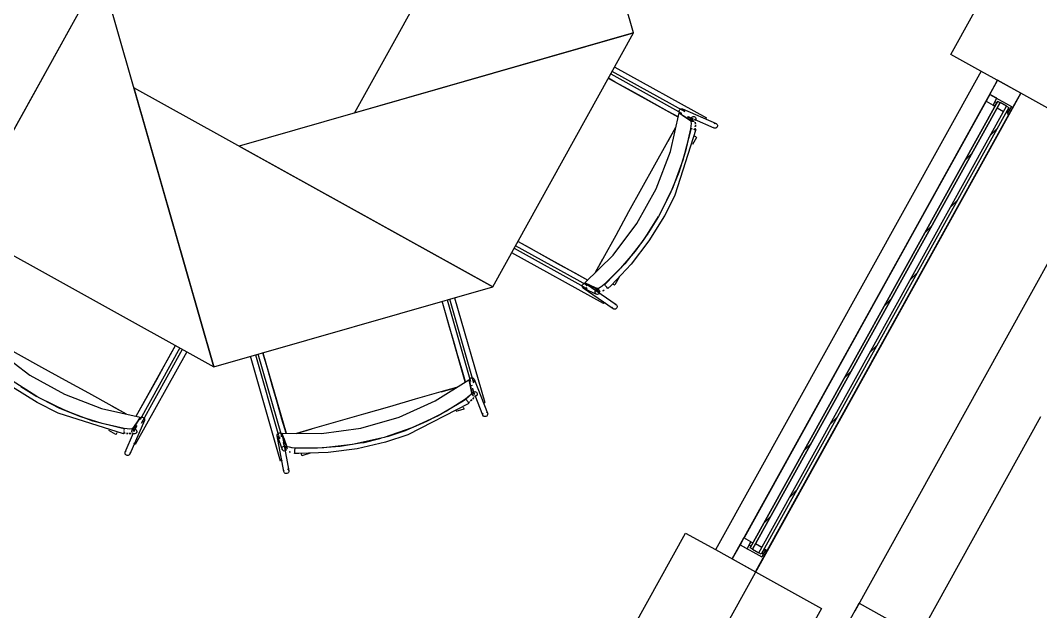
# Model space of a CAD drawing. Header units: metres. Extents: x 3.2 to 22.3, y 0.7 to 22.8.
# Drawn here: x 20.843 to 21.724, y 15.84 to 16.351 of the extents above; entities that cross this region are included whole.
import ezdxf

# ---------------------------------------------------------------- set-up
doc = ezdxf.new("R2010")
doc.units = ezdxf.units.M
for name, color, linetype in [('ARREDI', 9, 'Continuous'), ('INFISSI_VETRATE', 4, 'Continuous'), ('PARETI_STRUTTURE', 7, 'Continuous')]:
    doc.layers.add(name, color=color, linetype=linetype)

msp = doc.modelspace()

# ---------------------------------------------------------------- linework, layer by layer
at = {"layer": 'ARREDI'}
for points in [[(21.13166, 16.27088), (21.37254, 16.33994), (21.30347, 16.58081)], [(20.96283, 16.48315), (20.72195, 16.41409), (20.79102, 16.17322)], [(20.91251, 16.39237), (20.79102, 16.17322), (21.01017, 16.05173)], [(21.03189, 16.24228), (21.25104, 16.12079), (21.37253, 16.33994)], [(20.94111, 16.2926), (21.01017, 16.05172), (21.25104, 16.12079)]]:
    msp.add_lwpolyline(points, close=True, dxfattribs=at)
for points in [[(21.41103, 16.26742), (21.4019, 16.27248), (21.39061, 16.27874), (21.3793, 16.28501), (21.36798, 16.29129), (21.35668, 16.29755), (21.35083, 16.30079)], [(21.68613, 16.2836), (21.68009, 16.28695), (21.68681, 16.29908)], [(21.70679, 16.28801), (21.68682, 16.29908)], [(21.6801, 16.28695), (21.67679, 16.28099)], [(21.68009, 16.28694), (21.6989, 16.27652)], [(21.69663, 16.26968), (21.70679, 16.28801)], [(21.67679, 16.28099), (21.68283, 16.27764), (21.68442, 16.2805)], [(21.68283, 16.27764), (21.68614, 16.2836)], [(21.68283, 16.27764), (21.68454, 16.27669)], [(21.68613, 16.27956), (21.68442, 16.2805)], [(21.68454, 16.2767), (21.68613, 16.27956)], [(21.68896, 16.27978), (21.68647, 16.2753)], [(21.69446, 16.27673), (21.68895, 16.27978)], [(21.69197, 16.27226), (21.69446, 16.27673)], [(21.69889, 16.27652), (21.69546, 16.27032)], [(21.34123, 16.11925), (21.33583, 16.12165), (21.33044, 16.12408), (21.35477, 16.14815), (21.37547, 16.17546), (21.39209, 16.20544), (21.40429, 16.23747), (21.4118, 16.27086), (21.41672, 16.26758), (21.42162, 16.26428), (21.42198, 16.26347), (21.42212, 16.26178), (21.42201, 16.25949), (21.42166, 16.25707)], [(21.41406, 16.27056), (21.4118, 16.27087)], [(21.41268, 16.27069), (21.41216, 16.27123), (21.41187, 16.27193), (21.41184, 16.27268), (21.41205, 16.2734), (21.41251, 16.274), (21.41313, 16.27441)], [(21.41313, 16.27441), (21.41385, 16.27459), (21.4146, 16.2745), (21.41483, 16.27441), (21.41484, 16.27441), (21.41526, 16.27416), (21.41577, 16.27362), (21.41606, 16.27293), (21.4161, 16.27218)], [(21.41917, 16.26797), (21.42055, 16.26705), (21.42412, 16.26463)], [(21.42496, 16.26374), (21.42424, 16.26356), (21.42351, 16.26364), (21.42298, 16.26389), (21.42284, 16.26397), (21.42235, 16.2645), (21.42208, 16.26518), (21.42205, 16.26592), (21.42227, 16.26664), (21.42273, 16.26724), (21.42335, 16.26766)], [(21.42336, 16.26765), (21.42408, 16.26783), (21.42481, 16.26775), (21.42534, 16.26751), (21.42548, 16.26741), (21.42594, 16.26694), (21.42597, 16.26689), (21.42624, 16.26621), (21.42627, 16.26547), (21.42605, 16.26475), (21.42559, 16.26415)], [(21.68646, 16.27531), (21.69198, 16.27225)], [(21.6961, 16.27481), (21.69418, 16.27135)], [(21.69418, 16.27134), (21.69559, 16.27057)], [(21.69546, 16.27033), (21.69663, 16.26967)], [(21.6956, 16.27057), (21.69751, 16.27403)], [(21.69752, 16.27403), (21.6961, 16.27481)], [(21.33927, 16.13283), (21.34622, 16.14537), (21.35737, 16.16548), (21.36856, 16.18567), (21.37977, 16.2059), (21.39097, 16.22609), (21.40212, 16.24621), (21.40906, 16.25874)], [(21.4023, 16.24655), (21.40907, 16.25875)], [(21.42163, 16.2643), (21.42199, 16.26352), (21.42214, 16.26187), (21.42203, 16.25961), (21.42167, 16.25708)], [(21.42595, 16.26126), (21.42581, 16.26294)], [(21.42582, 16.26297), (21.42596, 16.26133)], [(21.42584, 16.25896), (21.42589, 16.26011)], [(21.42591, 16.26034), (21.42586, 16.25907)], [(21.43501, 16.26583), (21.43469, 16.26525)], [(21.4354, 16.26654), (21.43526, 16.26628), (21.43501, 16.26584)], [(21.43542, 16.26658), (21.43543, 16.26659)], [(21.44199, 16.26182), (21.44271, 16.26199), (21.44346, 16.26191), (21.44369, 16.26182), (21.4437, 16.26182), (21.44412, 16.26157), (21.44463, 16.26103), (21.44492, 16.26034), (21.44496, 16.25959), (21.44474, 16.25886), (21.44428, 16.25827), (21.44367, 16.25785)], [(21.42167, 16.25707), (21.41736, 16.23808), (21.41153, 16.21949), (21.40421, 16.20142), (21.39671, 16.18649)], [(21.42164, 16.25692), (21.41733, 16.23797), (21.41151, 16.21941), (21.40421, 16.20138), (21.39672, 16.18649)], [(21.42338, 16.25697), (21.42276, 16.25708), (21.4223, 16.25716), (21.42208, 16.2572)], [(21.42412, 16.25685), (21.42485, 16.25672), (21.42551, 16.25661)], [(21.42685, 16.24984), (21.42661, 16.24996), (21.42619, 16.2502), (21.42561, 16.25052), (21.42497, 16.25088)], [(21.4255, 16.25661), (21.42566, 16.25768)], [(21.42566, 16.25768), (21.42551, 16.25661)], [(21.426, 16.25652), (21.42628, 16.25648), (21.42632, 16.25647), (21.42631, 16.25647)], [(21.44367, 16.25785), (21.44294, 16.25767), (21.44219, 16.25777), (21.44197, 16.25785), (21.44196, 16.25785), (21.44154, 16.2581), (21.44103, 16.25864)], [(21.3855, 16.16761), (21.394, 16.18158)], [(21.394, 16.18157), (21.38552, 16.16765)], [(21.38516, 16.1671), (21.37387, 16.15153), (21.36119, 16.13674), (21.34737, 16.12303)], [(21.38518, 16.16713), (21.37392, 16.1516), (21.36126, 16.13682), (21.34747, 16.12313)], [(21.27275, 16.15995), (21.2817, 16.15499), (21.29503, 16.1476), (21.30842, 16.14018), (21.32178, 16.13277), (21.33295, 16.12657)], [(21.33926, 16.13281), (21.34602, 16.14503)], [(21.32814, 16.12108), (21.32815, 16.12183), (21.32843, 16.12253), (21.32893, 16.1231), (21.32958, 16.12346), (21.33032, 16.12358)], [(21.3321, 16.12032), (21.3316, 16.11975), (21.33094, 16.11939), (21.33021, 16.11926), (21.32947, 16.11942), (21.32904, 16.11964), (21.32903, 16.11964), (21.32883, 16.11979), (21.32837, 16.12037), (21.32814, 16.12108)], [(21.33044, 16.12409), (21.33237, 16.12177)], [(21.33237, 16.12177), (21.33044, 16.12409)], [(21.34372, 16.11629), (21.3383, 16.11869), (21.33698, 16.11929)], [(21.33929, 16.116), (21.3393, 16.11675), (21.33957, 16.11746), (21.34005, 16.11802), (21.34069, 16.11839), (21.34141, 16.11851), (21.34143, 16.11851), (21.34214, 16.11837), (21.34227, 16.11832), (21.34276, 16.118), (21.34322, 16.11741), (21.34346, 16.11671)], [(21.34736, 16.12303), (21.34541, 16.12137), (21.34354, 16.1201), (21.34207, 16.11935), (21.34121, 16.11923)], [(21.34737, 16.12304), (21.34549, 16.12146), (21.3436, 16.12015), (21.3421, 16.11937), (21.34123, 16.11925)], [(21.3471, 16.11788), (21.34603, 16.11713)], [(21.34608, 16.11718), (21.34711, 16.11789)], [(21.34836, 16.12162), (21.34793, 16.1221), (21.34763, 16.12244), (21.34747, 16.12261)], [(21.35018, 16.11959), (21.35033, 16.11943), (21.35034, 16.1194), (21.35031, 16.11944), (21.35013, 16.11965), (21.34936, 16.12052), (21.34886, 16.12108), (21.34836, 16.12162)], [(21.35437, 16.12351), (21.35502, 16.12315), (21.35559, 16.12283), (21.35602, 16.1226), (21.35624, 16.12247)], [(21.34317, 16.11525), (21.34269, 16.11468), (21.34205, 16.1143), (21.34133, 16.11418), (21.34126, 16.11419), (21.3406, 16.11432), (21.34046, 16.11439), (21.33998, 16.11471), (21.33952, 16.11529), (21.33928, 16.116)], [(21.2273, 16.0387), (21.22443, 16.04873), (21.22087, 16.06115), (21.2173, 16.07356), (21.21373, 16.08601), (21.21018, 16.09844), (21.20736, 16.10827)], [(21.34659, 16.10633), (21.34658, 16.10632), (21.34661, 16.10637), (21.34676, 16.10662), (21.34701, 16.10707)], [(21.34732, 16.10766), (21.347, 16.10707)], [(21.35836, 16.10396), (21.35835, 16.10321), (21.35807, 16.10252), (21.35757, 16.10195), (21.35691, 16.10157), (21.35618, 16.10146), (21.35544, 16.1016), (21.35501, 16.10184), (21.355, 16.10184), (21.3548, 16.10199), (21.35435, 16.10257), (21.35411, 16.10328)], [(21.35628, 16.10578), (21.35702, 16.10564), (21.35745, 16.10541), (21.35746, 16.10541), (21.35766, 16.10525), (21.35812, 16.10467), (21.35835, 16.10396)], [(20.79504, 16.07884), (20.79744, 16.08424), (20.79987, 16.08963), (20.82394, 16.0653), (20.85125, 16.0446), (20.88124, 16.02798), (20.91326, 16.01578), (20.94665, 16.00827), (20.94337, 16.00335), (20.94007, 15.99845), (20.93926, 15.99809), (20.93757, 15.99795), (20.93528, 15.99806), (20.93286, 15.99841)], [(20.80862, 16.0808), (20.82116, 16.07386), (20.84127, 16.0627), (20.86146, 16.05151), (20.88169, 16.0403), (20.90188, 16.02911), (20.92201, 16.01795), (20.93453, 16.01101)], [(20.94321, 16.00905), (20.94827, 16.01817), (20.95453, 16.02946), (20.9608, 16.04077), (20.96708, 16.05209), (20.97334, 16.06339), (20.97705, 16.07009)], [(21.0725, 15.99431), (21.06897, 16.00659), (21.06476, 16.02128), (21.06056, 16.03599), (21.05635, 16.05064), (21.05256, 16.06388)], [(21.07317, 15.98328), (21.07106, 15.98881), (21.06896, 15.99433), (21.10319, 15.99414), (21.13713, 15.99882), (21.17009, 16.00826), (21.20135, 16.02229), (21.23028, 16.04058), (21.23144, 16.03479), (21.23258, 16.02899), (21.23226, 16.02815), (21.23116, 16.02686), (21.22945, 16.02532), (21.22751, 16.02386)], [(21.23167, 16.03877), (21.23028, 16.04059)], [(21.23078, 16.03985), (21.23081, 16.0406), (21.23109, 16.04129), (21.23159, 16.04185), (21.23225, 16.04219), (21.233, 16.0423), (21.23374, 16.04215)], [(21.23373, 16.04215), (21.23437, 16.04176), (21.23483, 16.04118), (21.23494, 16.04096), (21.23494, 16.04094), (21.23507, 16.04047), (21.23504, 16.03972), (21.23476, 16.03903), (21.23425, 16.03847)], [(20.8434, 16.03457), (20.85738, 16.02607)], [(20.85736, 16.02608), (20.84344, 16.03455)], [(21.21978, 16.03394), (21.20601, 16.03), (21.18389, 16.02365), (21.1617, 16.01729), (21.13947, 16.01092), (21.11728, 16.00455), (21.09517, 15.99821), (21.08139, 15.99426)], [(21.20637, 16.03011), (21.21979, 16.03395)], [(21.23314, 16.03488), (21.23296, 16.03582)], [(21.23455, 16.02624), (21.23391, 16.02663), (21.23346, 16.0272), (21.23325, 16.02775), (21.23322, 16.02791), (21.23325, 16.02861), (21.23325, 16.02863), (21.23353, 16.02931), (21.23404, 16.02985), (21.23469, 16.0302), (21.23544, 16.03029), (21.23618, 16.03014)], [(21.23345, 16.03332), (21.23377, 16.0317), (21.23459, 16.02748)], [(21.23618, 16.03014), (21.23682, 16.02975), (21.23728, 16.02918), (21.23749, 16.02863), (21.23751, 16.02847), (21.2375, 16.02781), (21.23749, 16.02775), (21.23721, 16.02707), (21.23669, 16.02653), (21.23604, 16.02618), (21.23529, 16.02609)], [(20.93286, 15.9984), (20.91387, 16.00271), (20.89528, 16.00854), (20.87721, 16.01586), (20.86228, 16.02336)], [(20.93272, 15.99844), (20.91376, 16.00274), (20.8952, 16.00856), (20.87717, 16.01587), (20.86229, 16.02335)], [(21.22739, 16.02377), (21.21094, 16.01341), (21.19369, 16.00441), (21.17577, 15.99682)], [(21.22751, 16.02385), (21.21103, 16.01346), (21.19377, 16.00444), (21.17581, 15.99684)], [(21.23259, 16.029), (21.2323, 16.02819), (21.23123, 16.02691), (21.22956, 16.0254), (21.2275, 16.02386)], [(21.22789, 16.02366), (21.22803, 16.02346), (21.22829, 16.02309), (21.22865, 16.02257)], [(21.23035, 16.02018), (21.23018, 16.0204), (21.22989, 16.02082), (21.2295, 16.02136), (21.22907, 16.02197), (21.22866, 16.02257)], [(21.23076, 16.02146), (21.22989, 16.02081)], [(21.2299, 16.02081), (21.23076, 16.02147)], [(21.23179, 16.02224), (21.23282, 16.02317)], [(21.23282, 16.02317), (21.23188, 16.02231)], [(21.2335, 16.0238), (21.23458, 16.02507)], [(21.23461, 16.02509), (21.23355, 16.02383)], [(20.92234, 16.01778), (20.93454, 16.011)], [(21.22551, 16.01698), (21.22567, 16.01643), (21.22585, 16.0158), (21.22599, 16.01533), (21.22605, 16.01508)], [(21.23036, 16.02015), (21.23037, 16.02013)], [(21.24314, 16.02061), (21.2425, 16.02043)], [(21.24396, 16.02085), (21.24397, 16.02085), (21.24392, 16.02084), (21.24364, 16.02076), (21.24314, 16.02062)], [(21.24524, 16.01284), (21.24588, 16.01245), (21.24633, 16.01187), (21.24645, 16.01165), (21.24645, 16.01163), (21.24657, 16.01116), (21.24654, 16.01041), (21.24626, 16.00972), (21.24575, 16.00916), (21.2451, 16.00882), (21.24435, 16.0087), (21.24361, 16.00886)], [(20.94635, 16.00601), (20.94666, 16.00827)], [(20.94648, 16.0074), (20.94703, 16.00791), (20.94772, 16.00819), (20.94847, 16.00823), (20.94919, 16.00802), (20.94979, 16.00757), (20.95021, 16.00694)], [(20.9502, 16.00694), (20.95038, 16.00622), (20.95029, 16.00547), (20.9502, 16.00525), (20.9502, 16.00523), (20.94995, 16.00482), (20.94941, 16.0043), (20.94872, 16.00401), (20.94797, 16.00397)], [(21.24362, 16.00885), (21.24298, 16.00924), (21.24252, 16.00982), (21.24241, 16.01005), (21.24241, 16.01006), (21.24228, 16.01053), (21.24231, 16.01128), (21.24259, 16.01198)], [(20.92563, 15.99323), (20.92575, 15.99346), (20.92599, 15.99388), (20.92631, 15.99446), (20.92667, 15.9951)], [(20.93264, 15.99596), (20.93251, 15.99522), (20.9324, 15.99457)], [(20.9324, 15.99457), (20.93347, 15.99442)], [(20.93347, 15.99441), (20.9324, 15.99456)], [(20.93276, 15.99669), (20.93287, 15.99731), (20.93295, 15.99777), (20.93299, 15.99799)], [(20.94009, 15.99845), (20.93931, 15.99809), (20.93766, 15.99793), (20.9354, 15.99805), (20.93287, 15.99841)], [(20.93953, 15.99511), (20.93935, 15.99583), (20.93943, 15.99657), (20.93967, 15.99709), (20.93977, 15.99723), (20.94029, 15.99772), (20.94097, 15.998), (20.94171, 15.99802), (20.94243, 15.9978), (20.94303, 15.99734), (20.94345, 15.99672)], [(20.94344, 15.99672), (20.94362, 15.996), (20.94354, 15.99526), (20.9433, 15.99473), (20.94321, 15.99459), (20.94272, 15.99413), (20.94268, 15.99411), (20.942, 15.99383), (20.94126, 15.9938), (20.94054, 15.99402), (20.93994, 15.99448)], [(20.94376, 16.0009), (20.94284, 15.99952), (20.94043, 15.99595)], [(21.06521, 15.99383), (21.06576, 15.99435), (21.06645, 15.99465), (21.0672, 15.99471), (21.06792, 15.9945), (21.06852, 15.99406)], [(21.08138, 15.99426), (21.09479, 15.99812)], [(21.15995, 15.99158), (21.17575, 15.99682)], [(21.17575, 15.99681), (21.15996, 15.99159)], [(20.93231, 15.99407), (20.93227, 15.99379), (20.93226, 15.99375), (20.93226, 15.99376)], [(20.93475, 15.99423), (20.9359, 15.99418)], [(20.93614, 15.99416), (20.93486, 15.99422)], [(20.93705, 15.99412), (20.93873, 15.99426)], [(20.93876, 15.99425), (20.93712, 15.99411)], [(21.06747, 15.99049), (21.06672, 15.99044), (21.066, 15.99064), (21.06539, 15.99109), (21.06497, 15.9917), (21.06483, 15.99217), (21.06483, 15.99219), (21.06479, 15.99242), (21.06487, 15.99317), (21.06521, 15.99384)], [(21.06868, 15.99133), (21.06896, 15.99433)], [(21.06896, 15.99432), (21.06869, 15.99132)], [(21.07284, 15.97943), (21.07071, 15.98496), (21.0702, 15.9863)], [(21.13807, 15.98605), (21.11909, 15.98302), (21.09966, 15.98152), (21.08019, 15.98161)], [(21.13811, 15.98606), (21.11916, 15.98304), (21.09976, 15.98154), (21.08033, 15.98161)], [(21.13868, 15.98618), (21.15456, 15.99004)], [(21.15456, 15.99005), (21.13872, 15.98618)], [(20.93364, 15.97641), (20.93348, 15.97713), (20.93356, 15.97788), (20.93364, 15.9781), (20.93364, 15.97811), (20.93389, 15.97853), (20.93444, 15.97905)], [(20.93761, 15.97808), (20.93779, 15.97736), (20.9377, 15.97661), (20.93761, 15.97639), (20.93761, 15.97637), (20.93736, 15.97596), (20.93682, 15.97544), (20.93613, 15.97515), (20.93538, 15.97511), (20.93466, 15.97533), (20.93406, 15.97579), (20.93364, 15.9764)], [(20.94162, 15.98507), (20.94104, 15.98538)], [(20.94234, 15.98467), (20.94207, 15.98481), (20.94163, 15.98506)], [(20.94237, 15.98466), (20.94238, 15.98464)], [(21.07241, 15.97939), (21.07171, 15.97908), (21.07098, 15.97901), (21.07026, 15.97921), (21.06966, 15.97964), (21.06962, 15.97968), (21.06926, 15.98023), (21.0692, 15.98037), (21.06907, 15.98096), (21.06917, 15.98169), (21.06951, 15.98236)], [(21.0695, 15.98235), (21.07004, 15.98286), (21.07074, 15.98318), (21.07147, 15.98324), (21.0722, 15.98305), (21.07279, 15.98263), (21.07279, 15.98261), (21.0732, 15.98202), (21.07325, 15.98188), (21.07338, 15.98131), (21.07328, 15.98057)], [(21.08018, 15.98161), (21.07763, 15.98183), (21.0754, 15.98224), (21.07383, 15.98275), (21.07315, 15.98328)], [(21.08019, 15.98161), (21.07776, 15.98182), (21.07549, 15.98222), (21.07388, 15.98274), (21.07317, 15.98328)], [(21.07636, 15.97815), (21.07507, 15.97839)], [(21.07513, 15.97838), (21.07637, 15.97816)], [(21.0799, 15.97992), (21.07985, 15.97918), (21.07981, 15.97843), (21.07977, 15.97777), (21.07974, 15.97727), (21.07973, 15.97699), (21.07973, 15.97695), (21.07973, 15.97696), (21.07974, 15.9772)], [(21.07997, 15.98125), (21.07995, 15.98101), (21.07994, 15.98055), (21.0799, 15.97991)], [(21.08548, 15.97701), (21.08569, 15.9763), (21.08587, 15.97566), (21.08599, 15.9752), (21.08607, 15.97494)], [(21.06782, 15.97035), (21.06783, 15.97035)], [(21.06787, 15.97036), (21.06815, 15.97045), (21.06865, 15.97058)], [(21.06928, 15.97077), (21.06865, 15.97058)], [(21.08607, 15.97494), (21.08608, 15.97491)], [(21.07448, 15.96036), (21.07394, 15.95984), (21.07324, 15.95954), (21.07249, 15.95948), (21.07177, 15.95969), (21.07117, 15.96014), (21.07076, 15.96075), (21.0706, 15.96122), (21.0706, 15.96123), (21.07057, 15.96147), (21.07066, 15.96222), (21.07099, 15.96289)], [(21.07369, 15.96355), (21.07429, 15.96311), (21.07471, 15.96249), (21.07486, 15.96202), (21.07486, 15.962), (21.07489, 15.96177), (21.0748, 15.96102), (21.07448, 15.96035)], [(21.46446, 15.89797), (21.45774, 15.88584)], [(21.46777, 15.90393), (21.46447, 15.89797), (21.48327, 15.88756)], [(21.46447, 15.89797), (21.47051, 15.89462)], [(21.47381, 15.90058), (21.46777, 15.90393)], [(21.47051, 15.89462), (21.47381, 15.90058), (21.47552, 15.89963)], [(21.47222, 15.89771), (21.47393, 15.89677)], [(21.47381, 15.90058), (21.47223, 15.89772)], [(21.47393, 15.89677), (21.47552, 15.89963)], [(21.47772, 15.89873), (21.47524, 15.89426)], [(21.48323, 15.89568), (21.47772, 15.89873)], [(21.47523, 15.89426), (21.48075, 15.8912)], [(21.47771, 15.87477), (21.48788, 15.8931)], [(21.48074, 15.89121), (21.48323, 15.89568)], [(21.48516, 15.89428), (21.48324, 15.89083)], [(21.48324, 15.89082), (21.48465, 15.89004)], [(21.4867, 15.89374), (21.48327, 15.88755)], [(21.48466, 15.89005), (21.48657, 15.89351)], [(21.48658, 15.89351), (21.48516, 15.89429)], [(21.48787, 15.8931), (21.48671, 15.89375)], [(21.45774, 15.88583), (21.47771, 15.87477)]]:
    msp.add_lwpolyline(points, dxfattribs=at)
at = {"layer": 'INFISSI_VETRATE'}
for points in [[(21.68662, 16.25772), (21.68057, 16.25166)], [(21.6644, 16.2355), (21.65834, 16.22944)], [(21.65199, 16.19525), (21.64594, 16.18919)], [(21.62977, 16.17302), (21.62371, 16.16697)], [(21.61736, 16.13277), (21.61131, 16.12672)], [(21.59514, 16.11055), (21.58908, 16.10449)], [(21.58273, 16.0703), (21.57667, 16.06425)], [(21.5605, 16.04808), (21.55445, 16.04202)], [(21.5481, 16.00783), (21.54204, 16.00177)], [(21.52587, 15.9856), (21.51982, 15.97955)], [(21.51346, 15.94535), (21.50741, 15.9393)], [(21.49124, 15.92313), (21.48519, 15.91707)]]:
    msp.add_lwpolyline(points, dxfattribs=at)
at = {"layer": 'PARETI_STRUTTURE'}
for points in [[(21.67236, 16.3071), (21.64653, 16.32142), (22.00332, 16.96505)], [(22.15415, 16.96022), (21.76396, 16.25632), (21.70679, 16.28801)], [(21.35291, 16.30456), (21.41376, 16.27082)], [(21.4171, 16.2718), (21.35411, 16.30672)], [(21.35621, 16.31051), (21.43543, 16.26659)], [(21.67247, 16.30704), (21.44339, 15.89379)], [(21.70679, 16.28802), (21.67236, 16.3071)], [(21.41102, 16.26739), (21.35081, 16.30077)], [(21.68682, 16.29909), (21.45774, 15.88584), (21.46777, 15.90393)], [(21.68682, 16.29908), (21.67692, 16.28122)], [(21.70679, 16.28801), (21.68682, 16.29908)], [(21.70691, 16.28795), (16.64808, 7.16213)], [(21.47771, 15.87476), (21.70679, 16.28801), (21.59225, 16.08138)], [(21.67678, 16.28098), (21.46777, 15.90393)], [(21.67665, 16.28074), (21.4679, 15.90417)], [(21.47523, 15.89426), (21.47318, 15.8954), (21.68688, 16.28093), (21.47318, 15.8954)], [(21.48075, 15.8912), (21.69446, 16.27673)], [(21.68688, 16.28092), (21.68895, 16.27978)], [(21.69446, 16.27672), (21.69653, 16.27558)], [(21.69663, 16.26968), (21.70303, 16.28122)], [(21.41409, 16.27001), (21.4131, 16.27044)], [(21.41311, 16.27022), (21.42297, 16.26389)], [(21.41483, 16.27441), (21.4437, 16.26182)], [(21.69652, 16.27558), (21.48281, 15.89006)], [(21.69663, 16.26967), (21.48788, 15.8931)], [(21.48788, 15.8931), (21.69663, 16.26967)], [(21.42434, 16.26554), (21.41991, 16.26747)], [(21.42129, 16.26665), (21.4222, 16.26615)], [(21.44196, 16.25785), (21.42526, 16.26514)], [(21.42205, 16.25721), (21.42147, 16.25429), (21.41515, 16.23004), (21.40643, 16.20654), (21.39539, 16.18403)], [(21.42633, 16.25647), (21.40827, 16.19999), (21.39917, 16.18192)], [(21.42688, 16.24982), (21.42342, 16.24358)], [(21.77726, 16.22644), (21.67226, 16.03704)], [(21.39539, 16.18402), (21.39397, 16.18151), (21.38047, 16.16035), (21.36493, 16.14067), (21.34746, 16.12263)], [(21.39917, 16.18193), (21.38583, 16.16046), (21.37041, 16.1404), (21.35309, 16.122), (21.35034, 16.1194)], [(21.26947, 16.15402), (21.32968, 16.12064)], [(21.33204, 16.12216), (21.27066, 16.15618)], [(21.27276, 16.15997), (21.33297, 16.1266)], [(21.34659, 16.10632), (21.26737, 16.15023)], [(21.35998, 16.12914), (21.35627, 16.12246)], [(21.35501, 16.10183), (21.32904, 16.11964)], [(21.32983, 16.11941), (21.34047, 16.11438)], [(21.32988, 16.12054), (21.33245, 16.11911)], [(21.33148, 16.12322), (21.35746, 16.10541)], [(21.33169, 16.12332), (21.33181, 16.12327), (21.33193, 16.12321), (21.33205, 16.12315), (21.33216, 16.1231), (21.33229, 16.12304), (21.3324, 16.12299), (21.33252, 16.12293), (21.33263, 16.12288), (21.33276, 16.12282), (21.33287, 16.12277), (21.333, 16.12271), (21.33311, 16.12265), (21.33336, 16.12254), (21.33347, 16.12247), (21.33359, 16.12242), (21.3337, 16.12236), (21.33383, 16.12231), (21.33394, 16.12225), (21.33406, 16.1222), (21.33418, 16.12214), (21.3343, 16.12208), (21.33441, 16.12203), (21.33454, 16.12197), (21.33465, 16.12192), (21.3349, 16.12181), (21.33501, 16.12175), (21.33513, 16.1217), (21.33525, 16.12164), (21.33537, 16.12158), (21.33548, 16.12153), (21.33561, 16.12147), (21.33572, 16.12142), (21.33584, 16.12136), (21.33595, 16.12131), (21.33608, 16.12125), (21.33619, 16.1212), (21.33644, 16.12108), (21.33655, 16.12103), (21.33668, 16.12097), (21.33679, 16.1209), (21.33691, 16.12085), (21.33702, 16.12079), (21.33715, 16.12074), (21.33726, 16.12068), (21.33738, 16.12063), (21.3375, 16.12057), (21.33762, 16.12052), (21.33773, 16.12046), (21.33798, 16.12035), (21.33809, 16.12029), (21.33822, 16.12024), (21.33833, 16.12018), (21.33845, 16.12013), (21.33856, 16.12007), (21.33869, 16.12002), (21.3388, 16.11996), (21.33893, 16.1199), (21.33904, 16.11985), (21.33929, 16.11974), (21.3394, 16.11968), (21.33952, 16.11963), (21.33963, 16.11957), (21.33976, 16.11952), (21.33987, 16.11946), (21.34, 16.1194), (21.34011, 16.11935), (21.34023, 16.11928), (21.34034, 16.11922), (21.34047, 16.11917), (21.34058, 16.11911), (21.34083, 16.119), (21.34094, 16.11895), (21.34106, 16.11889), (21.34118, 16.11883), (21.3413, 16.11878), (21.34141, 16.11872), (21.34154, 16.11867), (21.34165, 16.11861), (21.34177, 16.11856), (21.34188, 16.1185), (21.34201, 16.11845), (21.34212, 16.11839), (21.34225, 16.11833), (21.34227, 16.11832)], [(21.33994, 16.11777), (21.33903, 16.11829)], [(21.21149, 16.10945), (21.23164, 16.03917)], [(21.23469, 16.03751), (21.21387, 16.11013)], [(21.21802, 16.11133), (21.24397, 16.02085)], [(21.22727, 16.03869), (21.20733, 16.10826)], [(21.47771, 15.87476), (21.59225, 16.08139)], [(20.85772, 16.0209), (20.83625, 16.03425), (20.81619, 16.04966), (20.79779, 16.06698), (20.79519, 16.06973)], [(20.85981, 16.02469), (20.8573, 16.0261), (20.83615, 16.0396), (20.81646, 16.05514), (20.79842, 16.07262)], [(20.94318, 16.00905), (20.97703, 16.0701)], [(20.98081, 16.06801), (20.94661, 16.00631)], [(20.9476, 16.00299), (20.98298, 16.06681)], [(20.98677, 16.06471), (20.94238, 15.98464)], [(21.06782, 15.97035), (21.04188, 16.06082)], [(21.04605, 16.06201), (21.06599, 15.99243)], [(21.06874, 15.99183), (21.04842, 16.06269)], [(21.05258, 16.06388), (21.07253, 15.99431)], [(21.23075, 16.0392), (21.23325, 16.02775)], [(21.2313, 16.03837), (21.23091, 16.03937)], [(21.23494, 16.04094), (21.24644, 16.01164)], [(21.23547, 16.02774), (21.23362, 16.03245)], [(21.23378, 16.0317), (21.2343, 16.0299)], [(21.67227, 16.03704), (21.56349, 15.84082)], [(20.93226, 15.99375), (20.87579, 16.0118), (20.85772, 16.0209)], [(20.933, 15.99802), (20.93008, 15.9986), (20.90583, 16.00492), (20.88233, 16.01365), (20.85982, 16.02469)], [(21.22788, 16.02368), (21.2254, 16.02202), (21.20379, 16.00934), (21.181, 15.9989), (21.15727, 15.99079)], [(21.2424, 16.01005), (21.23575, 16.02702)], [(21.23037, 16.02013), (21.17768, 15.99297), (21.15847, 15.98662)], [(21.22607, 16.01505), (21.21921, 16.01308)], [(20.9502, 16.00524), (20.93761, 15.97638)], [(20.94601, 16.00696), (20.93968, 15.9971)], [(20.9458, 16.00598), (20.94623, 16.00697)], [(21.72391, 16.0084), (21.61415, 15.81039)], [(20.92561, 15.9932), (20.91937, 15.99665)], [(20.93364, 15.97811), (20.94093, 15.99482)], [(20.94133, 15.99573), (20.94326, 16.00016)], [(20.94244, 15.99878), (20.94194, 15.99788)], [(21.07061, 15.96122), (21.06483, 15.99218)], [(21.06524, 15.99145), (21.0692, 15.98038)], [(21.06606, 15.99221), (21.06686, 15.98939)], [(21.06909, 15.99297), (21.07486, 15.96202)], [(21.07325, 15.98188), (21.0732, 15.98204), (21.07315, 15.98215), (21.07307, 15.9824), (21.07301, 15.98253), (21.07281, 15.98315), (21.07275, 15.98326), (21.07258, 15.98376), (21.07253, 15.98389), (21.07236, 15.98439), (21.07232, 15.9845), (21.07226, 15.98463), (21.0721, 15.98513), (21.07204, 15.98525), (21.07196, 15.9855), (21.07192, 15.98561), (21.07183, 15.98586), (21.07178, 15.98599), (21.07161, 15.98649), (21.07156, 15.98661), (21.07151, 15.98672), (21.07139, 15.9871), (21.07133, 15.98722), (21.07117, 15.98772), (21.07113, 15.98783), (21.07107, 15.98796), (21.0709, 15.98846), (21.07085, 15.98858), (21.07076, 15.98883), (21.07072, 15.98895), (21.07064, 15.9892), (21.07058, 15.98932), (21.07042, 15.98982), (21.07036, 15.98995), (21.07032, 15.99007), (21.07028, 15.99018), (21.0702, 15.99043), (21.07014, 15.99056), (21.06993, 15.99118), (21.06988, 15.99129), (21.06971, 15.99179), (21.06965, 15.99192), (21.06953, 15.99229), (21.06949, 15.9924), (21.06945, 15.99253), (21.06939, 15.99265), (21.06931, 15.9929)], [(21.15847, 15.98663), (21.13384, 15.98088), (21.10877, 15.9776), (21.08351, 15.97683), (21.07973, 15.97695)], [(21.15727, 15.9908), (21.15448, 15.99), (21.13, 15.9846), (21.10508, 15.98167), (21.07997, 15.98127)], [(21.07122, 15.98315), (21.07094, 15.98413)], [(21.09343, 15.97702), (21.08608, 15.97491)], [(21.23328, 15.51505), (21.20746, 15.52937), (21.41745, 15.90817)], [(21.41744, 15.90817), (21.44328, 15.89385)], [(21.44328, 15.89385), (21.47771, 15.87477)], [(21.47524, 15.89426), (21.47317, 15.8954)], [(21.48282, 15.89006), (21.48075, 15.8912)], [(21.45774, 15.88583), (21.47771, 15.87477)], [(21.47771, 15.87476), (21.53488, 15.84308), (21.32489, 15.46426), (21.26773, 15.49596)]]:
    msp.add_lwpolyline(points, dxfattribs=at)
for points in [[(21.47524, 15.89426), (21.68895, 16.27978)], [(21.69446, 16.27672), (21.69653, 16.27558), (21.48282, 15.89005), (21.48075, 15.89121)], [(21.56726, 15.84763), (21.61892, 15.81899), (21.60938, 15.80179), (21.55772, 15.83041)]]:
    msp.add_lwpolyline(points, close=True, dxfattribs=at)

doc.saveas('drawing.dxf')
